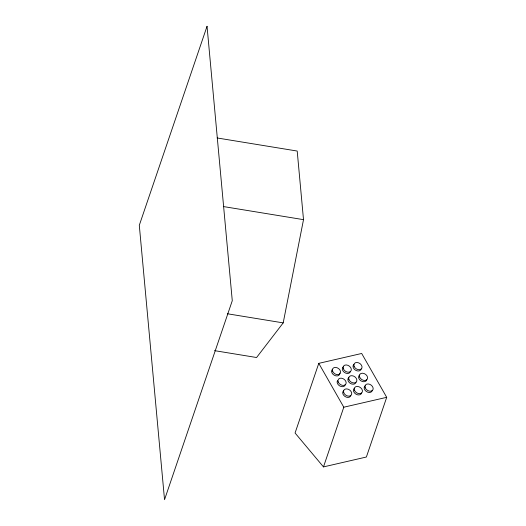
<?xml version="1.0" encoding="UTF-8"?>
<svg xmlns="http://www.w3.org/2000/svg" width="526" height="526" viewBox="0 0 526 526"><rect width="100%" height="100%" fill="white"/><g stroke="black" fill="none" stroke-linecap="round" stroke-linejoin="round"><path stroke-width="0.79" d="M214.523 350.645L256.576 357.516L283.198 322.885L303.509 219.651L297.203 151.047L217.139 137.963M318.782 363.354L295.066 433.003L323.477 466.904L366.379 457.022L386.702 397.327L361.678 353.472L318.782 363.354L343.8 407.209L323.477 466.904M343.8 407.209L386.702 397.327M223.445 206.567L303.509 219.651M227.396 313.766L283.198 322.885M361.152 369.028A4.432 3.235 33.4 0 1 355.339 370.074A4.432 3.235 33.4 0 1 353.998 364.321M361.553 392.981A4.432 3.235 33.4 0 1 355.74 394.02A4.432 3.235 33.4 0 1 354.399 388.267M355.99 382.238A4.432 3.235 33.4 0 1 350.178 383.283A4.432 3.235 33.4 0 1 348.837 377.53M350.428 371.501A4.432 3.235 33.4 0 1 344.609 372.546A4.432 3.235 33.4 0 1 343.274 366.786M345.266 384.71A4.432 3.235 33.4 0 1 339.947 386.051A4.432 3.235 33.4 0 1 337.528 380.614M372.276 390.509A4.432 3.235 33.4 0 1 366.464 391.554A4.432 3.235 33.4 0 1 365.129 385.795M366.714 379.772A4.432 3.235 33.4 0 1 360.902 380.811A4.432 3.235 33.4 0 1 359.56 375.058M350.829 395.447A4.432 3.235 33.4 0 1 345.017 396.492A4.432 3.235 33.4 0 1 343.675 390.739M339.763 373.079A4.432 3.235 33.4 0 1 334.385 375.308A4.432 3.235 33.4 0 1 332.55 369.259M207.04 26.3L139.298 225.292L164.533 499.7L232.275 300.708L207.04 26.3M354.077 366.293A4.432 3.235 33.4 0 0 361.066 369.16A4.432 3.235 33.4 0 0 358.712 362.868A4.432 3.235 33.4 0 0 354.077 366.293M354.478 390.239A4.432 3.235 33.4 0 0 361.467 393.113A4.432 3.235 33.4 0 0 359.113 386.814A4.432 3.235 33.4 0 0 354.478 390.239M348.916 379.502A4.432 3.235 33.4 0 0 355.905 382.369A4.432 3.235 33.4 0 0 353.551 376.077A4.432 3.235 33.4 0 0 348.916 379.502M343.346 368.765A4.432 3.235 33.4 0 0 350.342 371.632A4.432 3.235 33.4 0 0 347.988 365.34A4.432 3.235 33.4 0 0 343.346 368.765M338.192 381.975A4.432 3.235 33.4 0 0 345.181 384.841A4.432 3.235 33.4 0 0 342.827 378.549A4.432 3.235 33.4 0 0 338.192 381.975M365.202 387.767A4.432 3.235 33.4 0 0 372.191 390.64A4.432 3.235 33.4 0 0 369.837 384.342A4.432 3.235 33.4 0 0 365.202 387.767M359.639 377.03A4.432 3.235 33.4 0 0 366.629 379.903A4.432 3.235 33.4 0 0 364.275 373.605A4.432 3.235 33.4 0 0 359.639 377.03M343.754 392.712A4.432 3.235 33.4 0 0 350.743 395.578A4.432 3.235 33.4 0 0 348.39 389.286A4.432 3.235 33.4 0 0 343.754 392.712M332.623 371.231A4.432 3.235 33.4 0 0 339.618 374.104A4.432 3.235 33.4 0 0 337.258 367.805A4.432 3.235 33.4 0 0 332.623 371.231"/></g></svg>
